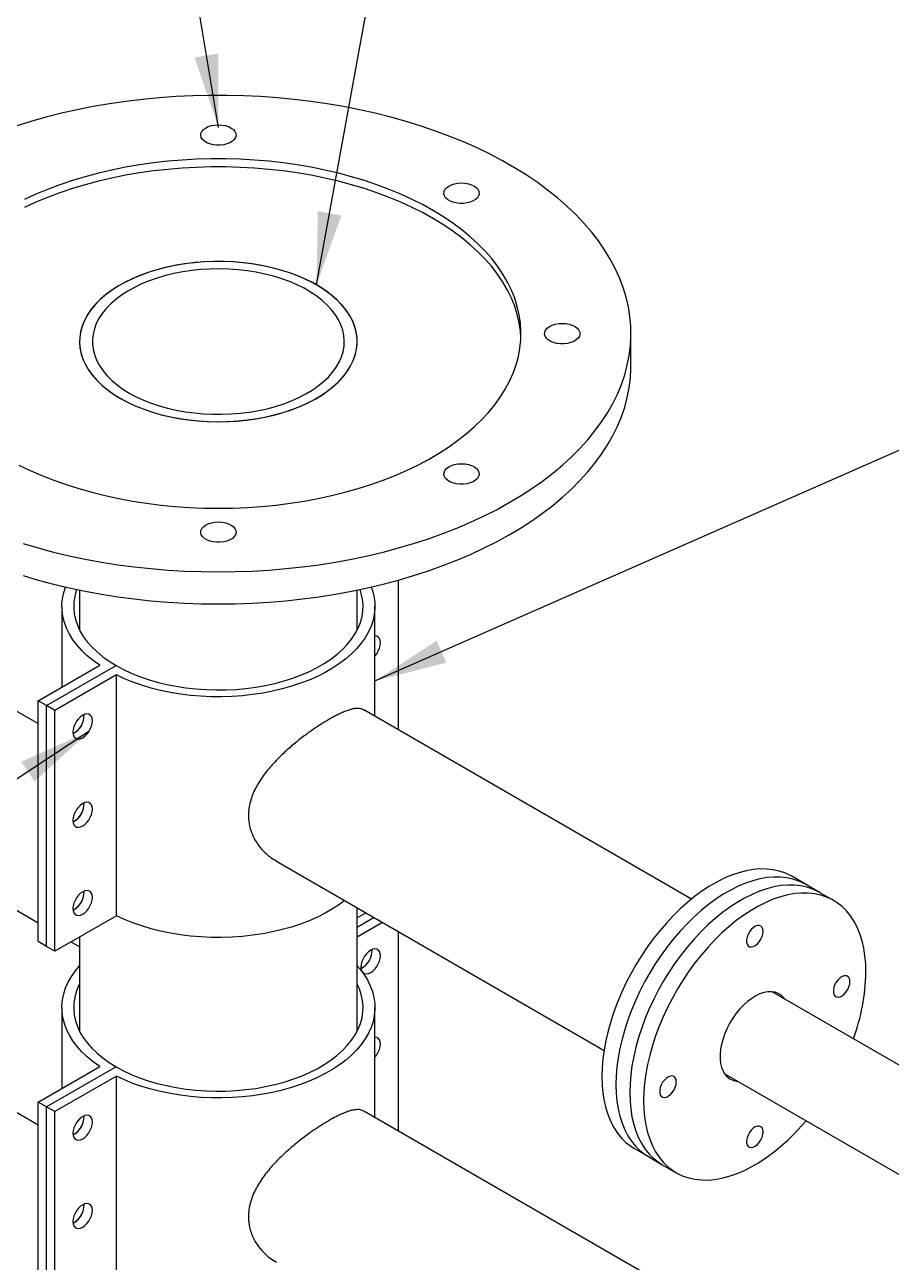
# Model space of a CAD drawing. Header units: millimetres. Extents: x 122 to 2816, y -707 to 556.
# Drawn here: x 2621.86 to 2643.91, y 159.05 to 190.54 of the extents above; entities that cross this region are included whole.
import ezdxf

# ---------------------------------------------------------------- set-up
doc = ezdxf.new("R2010")
doc.units = ezdxf.units.MM
doc.layers.add('FORMAT', color=7, linetype='Continuous')
doc.dimstyles.new('SLDDIMSTYLE0', dxfattribs={"dimtxt": 2.5, "dimasz": 1.852083, "dimexe": 0, "dimexo": 0.625, "dimgap": 0, "dimtad": 1, "dimdec": 0, "dimrnd": 1e-09, "dimtxsty": 'Standard', "dimsah": 1, "dimcen": 2.5, "dimazin": 3, "dimtfac": 1.852083, "dimtdec": 0, "dimtmove": 0, "dimatfit": 3, "dimfrac": 2})

msp = doc.modelspace()

# ---------------------------------------------------------------- linework, layer by layer
at = {"color": 7, "linetype": 'Continuous', "lineweight": 25}
for p, q in [((2637.288466, 181.8633), (2637.288466, 182.679841)), ((2612.912141, 178.121595), (2622.204646, 172.757146)), ((2631.372285, 172.597286), (2631.372285, 176.409883)), ((2623.255966, 176.155111), (2623.255966, 175.138684)), ((2630.320966, 175.138684), (2630.320966, 176.155111)), ((2622.805966, 175.739244), (2622.805966, 173.685118)), ((2630.770966, 172.94442), (2630.770966, 175.739244)), ((2622.204646, 173.337984), (2623.768282, 174.240652)), ((2622.416778, 173.215522), (2624.184545, 174.236033)), ((2624.192546, 173.995729), (2622.62891, 173.093061)), ((2624.192546, 167.871673), (2624.192546, 173.995729)), ((2622.204646, 167.213928), (2622.204646, 173.337984)), ((2622.416778, 173.215522), (2622.204646, 173.337984)), ((2622.62891, 173.093061), (2622.416778, 173.215522)), ((2622.416778, 167.091466), (2622.416778, 173.215522)), ((2622.62891, 166.969005), (2622.62891, 173.093061)), ((2638.826423, 168.294104), (2630.487188, 173.108242)), ((2623.123885, 172.521396), (2623.090762, 172.504846)), ((2622.204646, 167.682891), (2615.134461, 171.764422)), ((2623.123885, 170.275909), (2623.090762, 170.259359)), ((2628.264868, 169.258655), (2636.604103, 164.444517)), ((2641.731655, 168.669374), (2641.378101, 168.873476)), ((2642.085208, 168.465272), (2641.731655, 168.669374)), ((2642.438762, 168.26117), (2642.085208, 168.465272)), ((2612.912141, 167.914835), (2622.204646, 162.550386)), ((2624.192546, 167.871673), (2622.62891, 166.969005)), ((2623.123885, 168.030422), (2623.090762, 168.013871)), ((2630.320966, 164.931924), (2630.320966, 168.071695)), ((2630.320966, 167.816675), (2630.541843, 167.944185)), ((2630.753975, 167.821724), (2630.320966, 167.571753)), ((2630.966107, 167.699262), (2630.320966, 167.32683)), ((2622.416778, 167.091466), (2622.204646, 167.213928)), ((2623.255966, 167.075977), (2623.035088, 167.203487)), ((2623.255966, 167.330997), (2623.255966, 164.931924)), ((2631.372285, 162.390525), (2631.372285, 167.464781)), ((2622.62891, 166.969005), (2622.416778, 167.091466)), ((2650.926599, 160.136831), (2640.881023, 165.936019)), ((2622.805966, 165.532484), (2622.805966, 163.478358)), ((2630.770966, 162.73766), (2630.770966, 165.532484)), ((2622.204646, 163.131224), (2623.768282, 164.033891)), ((2624.184545, 164.029272), (2622.416778, 163.008762)), ((2624.192546, 163.788969), (2622.62891, 162.886301)), ((2624.192546, 157.664913), (2624.192546, 163.788969)), ((2639.673621, 163.844511), (2650.121896, 157.81285)), ((2622.416778, 163.008762), (2622.204646, 163.131224)), ((2622.204646, 157.007167), (2622.204646, 163.131224)), ((2622.416778, 156.884706), (2622.416778, 163.008762)), ((2622.62891, 162.886301), (2622.416778, 163.008762)), ((2622.62891, 156.762245), (2622.62891, 162.886301)), ((2638.826423, 158.087344), (2630.487188, 162.901482)), ((2623.123885, 162.314636), (2623.090762, 162.298086)), ((2637.378427, 161.945085), (2637.73198, 161.740983)), ((2637.73198, 161.740983), (2638.085533, 161.536881)), ((2638.085533, 161.536881), (2638.439087, 161.332779)), ((2623.123885, 160.069149), (2623.090762, 160.052599))]:
    msp.add_line(p, q, dxfattribs=at)
at = {"color": 7, "linetype": 'Continuous', "lineweight": 25, "flags": 128}
for points in [[(2626.788466, 176.61832), (2627.219544, 176.62343), (2627.649894, 176.638754), (2628.078793, 176.664263), (2628.505515, 176.699916), (2628.929343, 176.745653), (2629.34956, 176.801396), (2629.765458, 176.867052), (2630.176337, 176.942509), (2630.581503, 177.027641), (2630.980273, 177.122304), (2631.371975, 177.226337), (2631.755948, 177.339567), (2632.131545, 177.461802), (2632.498132, 177.592835), (2632.855091, 177.732446), (2633.201821, 177.8804), (2633.537736, 178.036446), (2633.86227, 178.200323), (2634.174876, 178.371753), (2634.475028, 178.550447), (2634.762217, 178.736104), (2635.035962, 178.928412), (2635.295799, 179.127045), (2635.541291, 179.331669), (2635.772023, 179.541939), (2635.987608, 179.7575), (2636.18768, 179.977989), (2636.371904, 180.203033), (2636.539967, 180.432254), (2636.691587, 180.665265), (2636.826509, 180.901673), (2636.944504, 181.14108), (2637.045373, 181.383081), (2637.128947, 181.627269), (2637.195085, 181.873232), (2637.243675, 182.120554), (2637.274635, 182.36882), (2637.287912, 182.617611), (2637.283486, 182.866506), (2637.261362, 183.115086), (2637.221579, 183.362933), (2637.164203, 183.609628), (2637.089332, 183.854755), (2636.99709, 184.0979), (2636.887635, 184.338655), (2636.76115, 184.576612), (2636.617849, 184.811371), (2636.457974, 185.042536), (2636.281793, 185.269717), (2636.089605, 185.492531), (2635.881733, 185.710601), (2635.658527, 185.923562), (2635.420364, 186.131052), (2635.167647, 186.332723), (2634.9008, 186.528235), (2634.620273, 186.717257), (2634.326541, 186.899471), (2634.020098, 187.07457), (2633.70146, 187.242259), (2633.371166, 187.402254), (2633.029771, 187.554286), (2632.677853, 187.698099), (2632.316004, 187.83345), (2631.944833, 187.960111), (2631.564969, 188.077868), (2631.177049, 188.186522), (2630.78173, 188.285891), (2630.379677, 188.375807), (2629.971569, 188.456119), (2629.558093, 188.52669), (2629.139947, 188.587402), (2628.717836, 188.638153), (2628.292471, 188.678857), (2627.864571, 188.709445), (2627.434855, 188.729865), (2627.00405, 188.740084), (2626.572881, 188.740084), (2626.142076, 188.729865), (2625.712361, 188.709445), (2625.28446, 188.678857), (2624.859096, 188.638153), (2624.436985, 188.587402), (2624.018839, 188.52669), (2623.605363, 188.456119), (2623.197254, 188.375807), (2622.795201, 188.285891), (2622.399882, 188.186522), (2622.011963, 188.077868), (2621.632098, 187.960111)], [(2626.788466, 187.990888), (2626.87905, 187.98557), (2626.965926, 187.969835), (2627.045536, 187.944326), (2627.114623, 187.910088), (2627.170356, 187.868522), (2627.210454, 187.821331), (2627.233277, 187.770446), (2627.237888, 187.717951), (2627.2241, 187.665994), (2627.192478, 187.616703), (2627.144315, 187.572096), (2627.081583, 187.533999), (2627.006852, 187.503971), (2626.923179, 187.483243), (2626.833992, 187.472662), (2626.74294, 187.472662), (2626.653752, 187.483243), (2626.57008, 187.503971), (2626.495348, 187.533999), (2626.432617, 187.572096), (2626.384454, 187.616703), (2626.352831, 187.665994), (2626.339043, 187.717951), (2626.343655, 187.770446), (2626.366477, 187.821331), (2626.406576, 187.868522), (2626.462309, 187.910088), (2626.531395, 187.944326), (2626.611006, 187.969835), (2626.697881, 187.98557), (2626.788466, 187.990888)], [(2626.788466, 178.234726), (2627.157641, 178.239837), (2627.525968, 178.255162), (2627.892598, 178.280663), (2628.256688, 178.316282), (2628.617402, 178.361937), (2628.973908, 178.417524), (2629.325389, 178.482915), (2629.671034, 178.557958), (2630.010049, 178.642482), (2630.341655, 178.736292), (2630.665088, 178.839172), (2630.979605, 178.950886), (2631.284482, 179.071177), (2631.579018, 179.199767), (2631.862536, 179.336362), (2632.134383, 179.480647), (2632.393934, 179.632291), (2632.640593, 179.790943), (2632.873791, 179.956241), (2633.092993, 180.127802), (2633.297694, 180.305234), (2633.487424, 180.488127), (2633.661747, 180.676061), (2633.82026, 180.868604), (2633.9626, 181.065313), (2634.088439, 181.265735), (2634.197488, 181.46941), (2634.289497, 181.675869), (2634.364252, 181.884637), (2634.421583, 182.095234), (2634.461358, 182.307175), (2634.483484, 182.519974), (2634.487912, 182.73314), (2634.474631, 182.946184), (2634.443672, 183.158615), (2634.395105, 183.369945), (2634.329043, 183.579688), (2634.245637, 183.787361), (2634.145079, 183.992487), (2634.027601, 184.194593), (2633.893473, 184.393216), (2633.743003, 184.587898), (2633.576537, 184.778191), (2633.394459, 184.963658), (2633.197187, 185.143872), (2632.985174, 185.318419), (2632.758909, 185.486897), (2632.518911, 185.648919), (2632.265733, 185.804111), (2631.999958, 185.952118), (2631.722195, 186.092598), (2631.433085, 186.225229), (2631.133293, 186.349706), (2630.823507, 186.465741), (2630.50444, 186.573069), (2630.176827, 186.671443), (2629.84142, 186.760635), (2629.498991, 186.840442), (2629.150328, 186.910679), (2628.796232, 186.971185), (2628.437519, 187.021821), (2628.075013, 187.06247), (2627.709547, 187.093039), (2627.341964, 187.113457), (2626.973107, 187.123678), (2626.603825, 187.123678), (2626.234968, 187.113457), (2625.867384, 187.093039), (2625.501919, 187.06247), (2625.139413, 187.021821), (2624.780699, 186.971185), (2624.426604, 186.910679), (2624.077941, 186.840442), (2623.735512, 186.760635), (2623.400105, 186.671443), (2623.072492, 186.573069), (2622.753425, 186.465741), (2622.443639, 186.349706), (2622.143846, 186.225229), (2621.854736, 186.092598)], [(2634.486436, 182.577773), (2634.474631, 182.742049), (2634.443672, 182.95448), (2634.395105, 183.16581), (2634.329043, 183.375553), (2634.245637, 183.583226), (2634.145079, 183.788352), (2634.027601, 183.990458), (2633.893473, 184.189081), (2633.743003, 184.383763), (2633.576537, 184.574056), (2633.394459, 184.759523), (2633.197187, 184.939737), (2632.985174, 185.114284), (2632.758909, 185.282762), (2632.518911, 185.444783), (2632.265733, 185.599976), (2631.999958, 185.747983), (2631.722195, 185.888463), (2631.433085, 186.021094), (2631.133293, 186.14557), (2630.823507, 186.261606), (2630.50444, 186.368934), (2630.176827, 186.467307), (2629.84142, 186.5565), (2629.498991, 186.636307), (2629.150328, 186.706544), (2628.796232, 186.76705), (2628.437519, 186.817685), (2628.075013, 186.858335), (2627.709547, 186.888904), (2627.341964, 186.909322), (2626.973107, 186.919543), (2626.603825, 186.919543), (2626.234968, 186.909322), (2625.867384, 186.888904), (2625.501919, 186.858335), (2625.139413, 186.817685), (2624.780699, 186.76705), (2624.426604, 186.706544), (2624.077941, 186.636307), (2623.735512, 186.5565), (2623.400105, 186.467307), (2623.072492, 186.368934), (2622.753425, 186.261606), (2622.443639, 186.14557), (2622.143846, 186.021094), (2621.854736, 185.888463)], [(2632.97565, 186.511406), (2633.066234, 186.506088), (2633.15311, 186.490353), (2633.232721, 186.464844), (2633.301807, 186.430606), (2633.35754, 186.38904), (2633.397639, 186.341849), (2633.420461, 186.290964), (2633.425073, 186.238469), (2633.411285, 186.186512), (2633.379662, 186.137221), (2633.331499, 186.092614), (2633.268768, 186.054517), (2633.194036, 186.024489), (2633.110364, 186.003761), (2633.021176, 185.99318), (2632.930124, 185.99318), (2632.840937, 186.003761), (2632.757264, 186.024489), (2632.682533, 186.054517), (2632.619801, 186.092614), (2632.571638, 186.137221), (2632.540015, 186.186512), (2632.526228, 186.238469), (2632.530839, 186.290964), (2632.553662, 186.341849), (2632.59376, 186.38904), (2632.649493, 186.430606), (2632.718579, 186.464844), (2632.79819, 186.490353), (2632.885066, 186.506088), (2632.97565, 186.511406)], [(2624.290611, 181.033725), (2624.473029, 180.935601), (2624.666983, 180.84515), (2624.871505, 180.762822), (2625.085578, 180.689028), (2625.308135, 180.624135), (2625.538066, 180.568466), (2625.774227, 180.522299), (2626.015441, 180.485864), (2626.260506, 180.459342), (2626.508201, 180.442865), (2626.757293, 180.436516), (2627.00654, 180.440326), (2627.2547, 180.454277), (2627.500538, 180.478298), (2627.742828, 180.51227), (2627.980363, 180.556023), (2628.211961, 180.609341), (2628.436467, 180.671957), (2628.652762, 180.743558), (2628.85977, 180.82379), (2629.056459, 180.912251), (2629.241848, 181.008501), (2629.415015, 181.11206), (2629.575097, 181.222414), (2629.721295, 181.339011), (2629.852883, 181.461271), (2629.969204, 181.588585), (2630.069678, 181.720318), (2630.153806, 181.855815), (2630.221167, 181.9944), (2630.271427, 182.135383), (2630.304336, 182.278061), (2630.319728, 182.421724), (2630.317528, 182.565656), (2630.297746, 182.70914), (2630.260481, 182.851461), (2630.205919, 182.99191), (2630.134331, 183.129787), (2630.046074, 183.264406), (2629.941588, 183.395095), (2629.821393, 183.521204), (2629.686088, 183.642104), (2629.536348, 183.757194), (2629.372917, 183.865899), (2629.196612, 183.967678), (2629.008308, 184.062024), (2628.808946, 184.148468), (2628.599518, 184.226577), (2628.381067, 184.295964), (2628.154682, 184.356283), (2627.92149, 184.407232), (2627.682654, 184.448559), (2627.439363, 184.480057), (2627.19283, 184.50157), (2626.944281, 184.51299), (2626.694957, 184.51426), (2626.446098, 184.505374), (2626.198945, 184.486377), (2625.954729, 184.457362), (2625.714667, 184.418475), (2625.479954, 184.369909), (2625.25176, 184.311907), (2625.031222, 184.244756), (2624.819439, 184.168792), (2624.617465, 184.084393), (2624.426307, 183.99198), (2624.246917, 183.892013), (2624.080189, 183.78499), (2623.926953, 183.671444), (2623.787973, 183.551941), (2623.663942, 183.427076), (2623.555477, 183.297472), (2623.463118, 183.163774), (2623.387326, 183.026647), (2623.328479, 182.886776), (2623.286869, 182.744857), (2623.262703, 182.601597), (2623.256103, 182.45771), (2623.267101, 182.313913), (2623.295642, 182.170921), (2623.341585, 182.029448), (2623.404699, 181.890198), (2623.484671, 181.753866), (2623.581103, 181.621129), (2623.693513, 181.49265), (2623.821343, 181.369068), (2623.963954, 181.251), (2624.120637, 181.139033), (2624.290611, 181.033725)], [(2626.788466, 180.436437), (2627.037645, 180.441517), (2627.285582, 180.456731), (2627.531043, 180.482003), (2627.772804, 180.517208), (2628.009662, 180.56217), (2628.240435, 180.616665), (2628.463975, 180.680422), (2628.679168, 180.753123), (2628.884941, 180.834406), (2629.08027, 180.923865), (2629.264181, 181.021056), (2629.435758, 181.125494), (2629.594146, 181.236658), (2629.738557, 181.353996), (2629.86827, 181.476921), (2629.982641, 181.604823), (2630.081097, 181.737063), (2630.16315, 181.872983), (2630.228391, 182.011906), (2630.276494, 182.153139), (2630.30722, 182.29598), (2630.320416, 182.439716), (2630.316015, 182.583631), (2630.294041, 182.727008), (2630.254602, 182.869134), (2630.197895, 183.009299), (2630.124202, 183.146806), (2630.033891, 183.28097), (2629.927411, 183.411122), (2629.805293, 183.536614), (2629.668145, 183.65682), (2629.516652, 183.771142), (2629.351566, 183.879011), (2629.173711, 183.979888), (2628.983973, 184.073271), (2628.783297, 184.158695), (2628.572683, 184.235735), (2628.35318, 184.304007), (2628.125882, 184.363169), (2627.891921, 184.412929), (2627.652462, 184.453038), (2627.408699, 184.483295), (2627.161846, 184.503551), (2626.913133, 184.513704), (2626.663799, 184.513704), (2626.415086, 184.503551), (2626.168233, 184.483295), (2625.92447, 184.453038), (2625.685011, 184.412929), (2625.45105, 184.363169), (2625.223752, 184.304007), (2625.004249, 184.235735), (2624.793634, 184.158695), (2624.592959, 184.073271), (2624.403221, 183.979888), (2624.225366, 183.879011), (2624.06028, 183.771142), (2623.908786, 183.65682), (2623.771639, 183.536614), (2623.649521, 183.411122), (2623.543041, 183.28097), (2623.45273, 183.146806), (2623.379037, 183.009299), (2623.32233, 182.869134), (2623.282891, 182.727008), (2623.260916, 182.583631), (2623.256516, 182.439716), (2623.269712, 182.29598), (2623.300437, 182.153139), (2623.348541, 182.011906), (2623.413781, 181.872983), (2623.495834, 181.737063), (2623.594291, 181.604823), (2623.708661, 181.476921), (2623.838375, 181.353996), (2623.982785, 181.236658), (2624.141174, 181.125494), (2624.312751, 181.021056), (2624.496662, 180.923865), (2624.691991, 180.834406), (2624.897764, 180.753123), (2625.112956, 180.680422), (2625.336496, 180.616665), (2625.56727, 180.56217), (2625.804127, 180.517208), (2626.045889, 180.482003), (2626.291349, 180.456731), (2626.539287, 180.441517), (2626.788466, 180.436437)], [(2624.522189, 181.167412), (2624.695748, 181.074364), (2624.880736, 180.988969), (2625.076145, 180.911695), (2625.280905, 180.842962), (2625.493899, 180.783148), (2625.713963, 180.732577), (2625.939897, 180.691527), (2626.170464, 180.660221), (2626.404407, 180.638831), (2626.640448, 180.627473), (2626.877297, 180.626209), (2627.113661, 180.635047), (2627.348248, 180.653938), (2627.579779, 180.682779), (2627.806987, 180.721412), (2628.028633, 180.769627), (2628.243505, 180.827159), (2628.450431, 180.893695), (2628.648279, 180.968872), (2628.83597, 181.052279), (2629.012478, 181.143459), (2629.176839, 181.241916), (2629.328156, 181.347112), (2629.465601, 181.458471), (2629.588426, 181.575387), (2629.695957, 181.697219), (2629.787609, 181.823304), (2629.862881, 181.952951), (2629.921362, 182.085454), (2629.962731, 182.220088), (2629.986764, 182.356118), (2629.993329, 182.492801), (2629.98239, 182.629391), (2629.954007, 182.765142), (2629.908335, 182.899312), (2629.845623, 183.031168), (2629.766214, 183.15999), (2629.670542, 183.285075), (2629.559128, 183.40574), (2629.432583, 183.521325), (2629.291596, 183.631199), (2629.136938, 183.734763), (2628.969453, 183.83145), (2628.790056, 183.920732), (2628.599728, 184.002122), (2628.399507, 184.075175), (2628.190487, 184.139493), (2627.97381, 184.194723), (2627.750659, 184.240565), (2627.522252, 184.276768), (2627.289838, 184.303134), (2627.054686, 184.319519), (2626.818079, 184.325834), (2626.581311, 184.322044), (2626.345675, 184.30817), (2626.112456, 184.284288), (2625.88293, 184.250528), (2625.65835, 184.207074), (2625.439941, 184.154165), (2625.228898, 184.092088), (2625.026373, 184.021183), (2624.833472, 183.941837), (2624.651248, 183.854484), (2624.480697, 183.7596), (2624.32275, 183.657705), (2624.178271, 183.549353), (2624.048047, 183.435138), (2623.93279, 183.315682), (2623.83313, 183.191639), (2623.749611, 183.063686), (2623.682689, 182.932521), (2623.63273, 182.798861), (2623.600006, 182.663437), (2623.584697, 182.526987), (2623.586886, 182.390257), (2623.60656, 182.253993), (2623.643613, 182.118941), (2623.697842, 181.985837), (2623.768951, 181.855409), (2623.856551, 181.728368), (2623.960165, 181.605409), (2624.079226, 181.487204), (2624.213084, 181.374397), (2624.361007, 181.267605), (2624.522189, 181.167412)], [(2635.538466, 182.93962), (2635.62905, 182.934303), (2635.715926, 182.918567), (2635.795536, 182.893058), (2635.864623, 182.85882), (2635.920356, 182.817255), (2635.960454, 182.770064), (2635.983277, 182.719179), (2635.987888, 182.666683), (2635.9741, 182.614727), (2635.942478, 182.565436), (2635.894315, 182.520828), (2635.831583, 182.482731), (2635.756852, 182.452704), (2635.673179, 182.431975), (2635.583992, 182.421394), (2635.49294, 182.421394), (2635.403752, 182.431975), (2635.32008, 182.452704), (2635.245348, 182.482731), (2635.182617, 182.520828), (2635.134454, 182.565436), (2635.102831, 182.614727), (2635.089043, 182.666683), (2635.093655, 182.719179), (2635.116477, 182.770064), (2635.156576, 182.817255), (2635.212309, 182.85882), (2635.281395, 182.893058), (2635.361006, 182.918567), (2635.447881, 182.934303), (2635.538466, 182.93962)], [(2626.788466, 175.801779), (2627.219544, 175.80689), (2627.649894, 175.822213), (2628.078793, 175.847722), (2628.505515, 175.883376), (2628.929343, 175.929112), (2629.34956, 175.984856), (2629.765458, 176.050511), (2630.176337, 176.125968), (2630.581503, 176.2111), (2630.980273, 176.305763), (2631.371975, 176.409797), (2631.755948, 176.523026), (2632.131545, 176.645261), (2632.498132, 176.776294), (2632.855091, 176.915905), (2633.201821, 177.063859), (2633.537736, 177.219906), (2633.86227, 177.383782), (2634.174876, 177.555212), (2634.475028, 177.733906), (2634.762217, 177.919564), (2635.035962, 178.111871), (2635.295799, 178.310504), (2635.541291, 178.515128), (2635.772023, 178.725398), (2635.987608, 178.940959), (2636.18768, 179.161448), (2636.371904, 179.386492), (2636.539967, 179.615713), (2636.691587, 179.848725), (2636.826509, 180.085133), (2636.944504, 180.324539), (2637.045373, 180.56654), (2637.128947, 180.810728), (2637.195085, 181.056691), (2637.243675, 181.304014), (2637.274635, 181.552279), (2637.287912, 181.80107), (2637.288466, 181.8633)], [(2621.714396, 179.336362), (2621.997914, 179.199767), (2622.29245, 179.071177), (2622.597327, 178.950886), (2622.911843, 178.839172), (2623.235277, 178.736292), (2623.566882, 178.642482), (2623.905897, 178.557958), (2624.251543, 178.482915), (2624.603023, 178.417524), (2624.95953, 178.361937), (2625.320244, 178.316282), (2625.684334, 178.280663), (2626.050964, 178.255162), (2626.41929, 178.239837), (2626.788466, 178.234726)], [(2632.97565, 179.367835), (2633.066234, 179.362517), (2633.15311, 179.346782), (2633.232721, 179.321273), (2633.301807, 179.287035), (2633.35754, 179.245469), (2633.397639, 179.198278), (2633.420461, 179.147393), (2633.425073, 179.094898), (2633.411285, 179.042941), (2633.379662, 178.99365), (2633.331499, 178.949043), (2633.268768, 178.910946), (2633.194036, 178.880918), (2633.110364, 178.86019), (2633.021176, 178.849609), (2632.930124, 178.849609), (2632.840937, 178.86019), (2632.757264, 178.880918), (2632.682533, 178.910946), (2632.619801, 178.949043), (2632.571638, 178.99365), (2632.540015, 179.042941), (2632.526228, 179.094898), (2632.530839, 179.147393), (2632.553662, 179.198278), (2632.59376, 179.245469), (2632.649493, 179.287035), (2632.718579, 179.321273), (2632.79819, 179.346782), (2632.885066, 179.362517), (2632.97565, 179.367835)], [(2626.788466, 177.888353), (2626.87905, 177.883035), (2626.965926, 177.8673), (2627.045536, 177.841791), (2627.114623, 177.807553), (2627.170356, 177.765987), (2627.210454, 177.718796), (2627.233277, 177.667911), (2627.237888, 177.615416), (2627.2241, 177.563459), (2627.192478, 177.514168), (2627.144315, 177.469561), (2627.081583, 177.431464), (2627.006852, 177.401436), (2626.923179, 177.380708), (2626.833992, 177.370127), (2626.74294, 177.370127), (2626.653752, 177.380708), (2626.57008, 177.401436), (2626.495348, 177.431464), (2626.432617, 177.469561), (2626.384454, 177.514168), (2626.352831, 177.563459), (2626.339043, 177.615416), (2626.343655, 177.667911), (2626.366477, 177.718796), (2626.406576, 177.765987), (2626.462309, 177.807553), (2626.531395, 177.841791), (2626.611006, 177.8673), (2626.697881, 177.883035), (2626.788466, 177.888353)], [(2621.820983, 177.339567), (2622.204956, 177.226337), (2622.596658, 177.122304), (2622.995428, 177.027641), (2623.400594, 176.942509), (2623.811473, 176.867052), (2624.227372, 176.801396), (2624.647589, 176.745653), (2625.071416, 176.699916), (2625.498139, 176.664263), (2625.927037, 176.638754), (2626.357388, 176.62343), (2626.788466, 176.61832)], [(2621.820983, 176.523026), (2622.204956, 176.409797), (2622.596658, 176.305763), (2622.995428, 176.2111), (2623.400594, 176.125968), (2623.811473, 176.050511), (2624.227372, 175.984856), (2624.647589, 175.929112), (2625.071416, 175.883376), (2625.498139, 175.847722), (2625.927037, 175.822213), (2626.357388, 175.80689), (2626.788466, 175.801779)], [(2623.768282, 174.240652), (2623.602547, 174.359752), (2623.45088, 174.484944), (2623.31395, 174.615675), (2623.192361, 174.751367), (2623.086652, 174.89142), (2622.997289, 175.035218), (2622.924665, 175.182124), (2622.869103, 175.33149), (2622.830846, 175.482656), (2622.810065, 175.634956), (2622.806851, 175.787716), (2622.821218, 175.940262), (2622.853103, 176.09192), (2622.898897, 176.233006)], [(2623.182512, 176.170438), (2623.173624, 176.144878), (2623.133415, 175.998321), (2623.111013, 175.850503), (2623.106527, 175.702143), (2623.119979, 175.553963), (2623.151303, 175.406686), (2623.200348, 175.261029), (2623.266874, 175.117702), (2623.350556, 174.977403), (2623.450987, 174.840816), (2623.567679, 174.708606), (2623.700061, 174.581417), (2623.847491, 174.459868), (2624.009248, 174.344553), (2624.184545, 174.236033)], [(2624.184545, 174.236033), (2624.372528, 174.134836), (2624.572282, 174.041455), (2624.782833, 173.956346), (2625.003154, 173.879923), (2625.232174, 173.812559), (2625.468776, 173.754581), (2625.711807, 173.706272), (2625.960084, 173.667868), (2626.212396, 173.639555), (2626.467515, 173.621472), (2626.724197, 173.613706), (2626.981193, 173.616295), (2627.23725, 173.629228), (2627.49112, 173.65244), (2627.741567, 173.685819), (2627.987371, 173.729202), (2628.227333, 173.782378), (2628.460286, 173.845087), (2628.685094, 173.917025), (2628.900661, 173.99784), (2629.105938, 174.087139), (2629.299925, 174.184487), (2629.481676, 174.28941), (2629.650306, 174.401396), (2629.804993, 174.5199), (2629.944984, 174.644344), (2630.069597, 174.774123), (2630.178225, 174.908604), (2630.270338, 175.047131), (2630.345488, 175.18903), (2630.403308, 175.33361), (2630.443517, 175.480167), (2630.465919, 175.627985), (2630.470405, 175.776345), (2630.456953, 175.924525), (2630.425628, 176.071802), (2630.394419, 176.170438)], [(2630.678035, 176.233006), (2630.707829, 176.146998), (2630.746085, 175.995832), (2630.766866, 175.843532), (2630.770081, 175.690772), (2630.755714, 175.538226), (2630.723829, 175.386568), (2630.674568, 175.236467), (2630.608147, 175.088586), (2630.52486, 174.943578), (2630.425075, 174.802083), (2630.309232, 174.664726), (2630.177842, 174.532115), (2630.031487, 174.404833), (2629.870812, 174.283443), (2629.696527, 174.168482), (2629.509401, 174.060456), (2629.31026, 173.959843), (2629.099984, 173.867088), (2628.879502, 173.782599), (2628.649786, 173.706749), (2628.411852, 173.639874), (2628.16675, 173.58227), (2627.915561, 173.534189), (2627.659396, 173.495845), (2627.399385, 173.467407), (2627.136677, 173.449001), (2626.872431, 173.440707), (2626.607814, 173.442562), (2626.343995, 173.454559), (2626.082138, 173.476644), (2625.823401, 173.508719), (2625.568924, 173.550644), (2625.319833, 173.602232), (2625.077227, 173.663257), (2624.842176, 173.733448), (2624.61572, 173.812497), (2624.398857, 173.900052), (2624.192546, 173.995729)], [(2630.770966, 174.472976), (2630.772559, 174.474775), (2630.819485, 174.535912), (2630.858672, 174.603787), (2630.888157, 174.674996), (2630.906461, 174.745968), (2630.912666, 174.813144), (2630.906461, 174.873156), (2630.888157, 174.922994), (2630.858672, 174.96016), (2630.819485, 174.98279), (2630.772559, 174.989749), (2630.770966, 174.989707)], [(2623.08853, 172.541853), (2623.094735, 172.481841), (2623.113039, 172.432002), (2623.142524, 172.394836), (2623.181711, 172.372207), (2623.228636, 172.365248), (2623.280946, 172.374309), (2623.336017, 172.398935), (2623.391088, 172.437892), (2623.443398, 172.489227), (2623.490323, 172.550364), (2623.52951, 172.618239), (2623.558995, 172.689448), (2623.577299, 172.76042), (2623.583504, 172.827596), (2623.577299, 172.887608), (2623.558995, 172.937446), (2623.52951, 172.974613), (2623.490323, 172.997242), (2623.443398, 173.004201), (2623.391088, 172.99514), (2623.336017, 172.970514), (2623.280946, 172.931557), (2623.228636, 172.880222), (2623.181711, 172.819085), (2623.142524, 172.75121), (2623.113039, 172.680001), (2623.094735, 172.609029), (2623.08853, 172.541853)], [(2623.08853, 170.296366), (2623.094735, 170.236354), (2623.113039, 170.186515), (2623.142524, 170.149349), (2623.181711, 170.126719), (2623.228636, 170.11976), (2623.280946, 170.128821), (2623.336017, 170.153448), (2623.391088, 170.192405), (2623.443398, 170.24374), (2623.490323, 170.304877), (2623.52951, 170.372752), (2623.558995, 170.443961), (2623.577299, 170.514932), (2623.583504, 170.582109), (2623.577299, 170.642121), (2623.558995, 170.691959), (2623.52951, 170.729125), (2623.490323, 170.751755), (2623.443398, 170.758714), (2623.391088, 170.749653), (2623.336017, 170.725027), (2623.280946, 170.686069), (2623.228636, 170.634735), (2623.181711, 170.573597), (2623.142524, 170.505723), (2623.113039, 170.434514), (2623.094735, 170.363542), (2623.08853, 170.296366)], [(2641.378101, 168.873476), (2641.344565, 168.892197), (2641.204375, 168.957685), (2641.05603, 169.007324), (2640.900191, 169.040894), (2640.737554, 169.058243), (2640.568847, 169.059296), (2640.394823, 169.044047), (2640.216258, 169.012564), (2640.03395, 168.964988), (2639.848714, 168.901532), (2639.661377, 168.822478), (2639.472776, 168.72818), (2639.283752, 168.619059), (2639.095151, 168.495602), (2638.907814, 168.358361), (2638.722578, 168.207949), (2638.54027, 168.045037), (2638.361705, 167.870354), (2638.187681, 167.684678), (2638.018974, 167.48884), (2637.856337, 167.283714), (2637.700498, 167.070217), (2637.552153, 166.849301), (2637.411963, 166.621954), (2637.280555, 166.389191), (2637.158516, 166.152051), (2637.046391, 165.911594), (2636.944681, 165.668894), (2636.85384, 165.425034), (2636.774273, 165.181103), (2636.706336, 164.938192), (2636.650333, 164.697385), (2636.606514, 164.459757), (2636.575074, 164.22637), (2636.556153, 163.998266), (2636.549837, 163.776464), (2636.556153, 163.561955), (2636.575074, 163.355696), (2636.606514, 163.158609), (2636.650333, 162.971574), (2636.706336, 162.795426), (2636.774273, 162.630953), (2636.85384, 162.478888), (2636.944681, 162.339911), (2637.046391, 162.214643), (2637.158516, 162.103643), (2637.280555, 162.007406), (2637.378427, 161.945085)], [(2641.731655, 168.669374), (2641.698119, 168.688095), (2641.557929, 168.753583), (2641.409583, 168.803222), (2641.253744, 168.836791), (2641.091108, 168.854141), (2640.922401, 168.855194), (2640.748376, 168.839945), (2640.569811, 168.808462), (2640.387504, 168.760886), (2640.202268, 168.69743), (2640.014931, 168.618376), (2639.826329, 168.524078), (2639.637306, 168.414957), (2639.448704, 168.2915), (2639.261367, 168.154259), (2639.076131, 168.003847), (2638.893823, 167.840935), (2638.715259, 167.666252), (2638.541234, 167.480576), (2638.372527, 167.284738), (2638.209891, 167.079612), (2638.054052, 166.866115), (2637.905706, 166.645199), (2637.765516, 166.417852), (2637.634108, 166.185089), (2637.51207, 165.947949), (2637.399945, 165.707492), (2637.298234, 165.464792), (2637.207393, 165.220932), (2637.127826, 164.977001), (2637.05989, 164.73409), (2637.003887, 164.493283), (2636.960067, 164.255655), (2636.928627, 164.022268), (2636.909706, 163.794164), (2636.90339, 163.572362), (2636.909706, 163.357853), (2636.928627, 163.151594), (2636.960067, 162.954507), (2637.003887, 162.767472), (2637.05989, 162.591324), (2637.127826, 162.426851), (2637.207393, 162.274786), (2637.298234, 162.135809), (2637.399945, 162.010541), (2637.51207, 161.899541), (2637.634108, 161.803304), (2637.73198, 161.740983)], [(2641.731655, 168.669374), (2641.698119, 168.688095), (2641.557929, 168.753583), (2641.409583, 168.803222), (2641.253744, 168.836791), (2641.091108, 168.854141), (2640.922401, 168.855194), (2640.748376, 168.839945), (2640.569811, 168.808462), (2640.387504, 168.760886), (2640.202268, 168.69743), (2640.014931, 168.618376), (2639.826329, 168.524078), (2639.637306, 168.414957), (2639.448704, 168.2915), (2639.261367, 168.154259), (2639.076131, 168.003847), (2638.893823, 167.840935), (2638.715259, 167.666252), (2638.541234, 167.480576), (2638.372527, 167.284738), (2638.209891, 167.079612), (2638.054052, 166.866115), (2637.905706, 166.645199), (2637.765516, 166.417852), (2637.634108, 166.185089), (2637.51207, 165.947949), (2637.399945, 165.707492), (2637.298234, 165.464792), (2637.207393, 165.220932), (2637.127826, 164.977001), (2637.05989, 164.73409), (2637.003887, 164.493283), (2636.960067, 164.255655), (2636.928627, 164.022268), (2636.909706, 163.794164), (2636.90339, 163.572362), (2636.909706, 163.357853), (2636.928627, 163.151594), (2636.960067, 162.954507), (2637.003887, 162.767472), (2637.05989, 162.591324), (2637.127826, 162.426851), (2637.207393, 162.274786), (2637.298234, 162.135809), (2637.399945, 162.010541), (2637.51207, 161.899541), (2637.634108, 161.803304), (2637.73198, 161.740983)], [(2623.08853, 168.050879), (2623.094735, 167.990867), (2623.113039, 167.941028), (2623.142524, 167.903862), (2623.181711, 167.881232), (2623.228636, 167.874273), (2623.280946, 167.883334), (2623.336017, 167.907961), (2623.391088, 167.946918), (2623.443398, 167.998252), (2623.490323, 168.05939), (2623.52951, 168.127265), (2623.558995, 168.198473), (2623.577299, 168.269445), (2623.583504, 168.336621), (2623.577299, 168.396633), (2623.558995, 168.446472), (2623.52951, 168.483638), (2623.490323, 168.506268), (2623.443398, 168.513227), (2623.391088, 168.504166), (2623.336017, 168.479539), (2623.280946, 168.440582), (2623.228636, 168.389248), (2623.181711, 168.32811), (2623.142524, 168.260235), (2623.113039, 168.189027), (2623.094735, 168.118055), (2623.08853, 168.050879)], [(2642.085208, 168.465272), (2642.051672, 168.483993), (2641.911482, 168.54948), (2641.763136, 168.59912), (2641.607298, 168.632689), (2641.444661, 168.650039), (2641.275954, 168.651092), (2641.101929, 168.635843), (2640.923365, 168.60436), (2640.741057, 168.556784), (2640.555821, 168.493328), (2640.368484, 168.414274), (2640.179883, 168.319976), (2639.990859, 168.210855), (2639.802257, 168.087398), (2639.61492, 167.950157), (2639.429684, 167.799745), (2639.247377, 167.636833), (2639.068812, 167.462149), (2638.894787, 167.276474), (2638.72608, 167.080636), (2638.563444, 166.87551), (2638.407605, 166.662013), (2638.259259, 166.441097), (2638.11907, 166.21375), (2637.987662, 165.980987), (2637.865623, 165.743847), (2637.753498, 165.50339), (2637.651788, 165.26069), (2637.560946, 165.01683), (2637.48138, 164.772899), (2637.413443, 164.529988), (2637.35744, 164.289181), (2637.313621, 164.051553), (2637.28218, 163.818166), (2637.26326, 163.590062), (2637.256944, 163.36826), (2637.26326, 163.153751), (2637.28218, 162.947492), (2637.313621, 162.750405), (2637.35744, 162.56337), (2637.413443, 162.387222), (2637.48138, 162.222749), (2637.560946, 162.070684), (2637.651788, 161.931707), (2637.753498, 161.806439), (2637.865623, 161.695439), (2637.987662, 161.599202), (2638.085533, 161.536881)], [(2642.085208, 168.465272), (2642.051672, 168.483993), (2641.911482, 168.54948), (2641.763136, 168.59912), (2641.607298, 168.632689), (2641.444661, 168.650039), (2641.275954, 168.651092), (2641.101929, 168.635843), (2640.923365, 168.60436), (2640.741057, 168.556784), (2640.555821, 168.493328), (2640.368484, 168.414274), (2640.179883, 168.319976), (2639.990859, 168.210855), (2639.802257, 168.087398), (2639.61492, 167.950157), (2639.429684, 167.799745), (2639.247377, 167.636833), (2639.068812, 167.462149), (2638.894787, 167.276474), (2638.72608, 167.080636), (2638.563444, 166.87551), (2638.407605, 166.662013), (2638.259259, 166.441097), (2638.11907, 166.21375), (2637.987662, 165.980987), (2637.865623, 165.743847), (2637.753498, 165.50339), (2637.651788, 165.26069), (2637.560946, 165.01683), (2637.48138, 164.772899), (2637.413443, 164.529988), (2637.35744, 164.289181), (2637.313621, 164.051553), (2637.28218, 163.818166), (2637.26326, 163.590062), (2637.256944, 163.36826), (2637.26326, 163.153751), (2637.28218, 162.947492), (2637.313621, 162.750405), (2637.35744, 162.56337), (2637.413443, 162.387222), (2637.48138, 162.222749), (2637.560946, 162.070684), (2637.651788, 161.931707), (2637.753498, 161.806439), (2637.865623, 161.695439), (2637.987662, 161.599202), (2638.085533, 161.536881)], [(2643.267351, 166.42979), (2643.261035, 166.6443), (2643.242115, 166.850558), (2643.210674, 167.047645), (2643.166855, 167.23468), (2643.110852, 167.410828), (2643.042915, 167.575301), (2642.963349, 167.727366), (2642.872507, 167.866343), (2642.770797, 167.991611), (2642.658672, 168.102612), (2642.536633, 168.198848), (2642.405225, 168.279891), (2642.265035, 168.345378), (2642.11669, 168.395018), (2641.960851, 168.428587), (2641.798215, 168.445937), (2641.629507, 168.44699), (2641.455483, 168.431741), (2641.276918, 168.400258), (2641.094611, 168.352682), (2640.909375, 168.289226), (2640.722038, 168.210172), (2640.533436, 168.115874), (2640.344412, 168.006753), (2640.155811, 167.883296), (2639.968474, 167.746055), (2639.783238, 167.595643), (2639.60093, 167.432731), (2639.422365, 167.258047), (2639.248341, 167.072372), (2639.079634, 166.876534), (2638.916997, 166.671408), (2638.761158, 166.457911), (2638.612813, 166.236995), (2638.472623, 166.009648), (2638.341215, 165.776885), (2638.219176, 165.539745), (2638.107051, 165.299288), (2638.005341, 165.056588), (2637.9145, 164.812728), (2637.834933, 164.568797), (2637.766996, 164.325886), (2637.710993, 164.085078), (2637.667174, 163.847451), (2637.635734, 163.614064), (2637.616813, 163.38596), (2637.610497, 163.164158), (2637.616813, 162.949648), (2637.635734, 162.74339), (2637.667174, 162.546303), (2637.710993, 162.359268), (2637.766996, 162.18312), (2637.834933, 162.018647), (2637.9145, 161.866582), (2638.005341, 161.727605), (2638.107051, 161.602337), (2638.219176, 161.491337), (2638.341215, 161.3951), (2638.472623, 161.314057), (2638.612813, 161.24857), (2638.761158, 161.19893), (2638.916997, 161.165361), (2639.079634, 161.148011), (2639.248341, 161.146958), (2639.422365, 161.162207), (2639.60093, 161.19369), (2639.783238, 161.241266), (2639.968474, 161.304722), (2640.155811, 161.383776), (2640.344412, 161.478074), (2640.533436, 161.587195), (2640.722038, 161.710652), (2640.909375, 161.847893), (2641.094611, 161.998305), (2641.276918, 162.161217), (2641.455483, 162.335901), (2641.629507, 162.521576), (2641.742073, 162.650419)], [(2630.000989, 168.256414), (2629.870812, 168.159387), (2629.696527, 168.044426), (2629.509401, 167.9364), (2629.31026, 167.835787), (2629.099984, 167.743032), (2628.879502, 167.658542), (2628.649786, 167.582693), (2628.411852, 167.515818), (2628.16675, 167.458214), (2627.915561, 167.410133), (2627.659396, 167.371789), (2627.399385, 167.343351), (2627.136677, 167.324944), (2626.872431, 167.316651), (2626.607814, 167.318506), (2626.343995, 167.330503), (2626.082138, 167.352588), (2625.823401, 167.384663), (2625.568924, 167.426588), (2625.319833, 167.478176), (2625.077227, 167.539201), (2624.842176, 167.609392), (2624.61572, 167.68844), (2624.398857, 167.775996), (2624.192546, 167.871673)], [(2640.651056, 167.471125), (2640.644392, 167.528198), (2640.624817, 167.573989), (2640.593562, 167.605623), (2640.55259, 167.621111), (2640.504477, 167.61948), (2640.452244, 167.600832), (2640.399175, 167.56634), (2640.348603, 167.518171), (2640.303706, 167.459351), (2640.267306, 167.393576), (2640.241689, 167.324979), (2640.228465, 167.25787), (2640.228465, 167.196467), (2640.241689, 167.144626), (2640.267306, 167.105606), (2640.303706, 167.081858), (2640.348603, 167.074874), (2640.399175, 167.085094), (2640.452244, 167.111875), (2640.504477, 167.153534), (2640.55259, 167.207454), (2640.593562, 167.270246), (2640.624817, 167.337966), (2640.644392, 167.406358), (2640.651056, 167.471125)], [(2630.417691, 166.566128), (2630.423896, 166.506116), (2630.4422, 166.456277), (2630.471685, 166.419111), (2630.510873, 166.396481), (2630.557798, 166.389523), (2630.610108, 166.398584), (2630.665179, 166.42321), (2630.72025, 166.462167), (2630.772559, 166.513502), (2630.819485, 166.574639), (2630.858672, 166.642514), (2630.888157, 166.713723), (2630.906461, 166.784695), (2630.912666, 166.851871), (2630.906461, 166.911883), (2630.888157, 166.961721), (2630.858672, 166.998887), (2630.819485, 167.021517), (2630.772559, 167.028476), (2630.72025, 167.019415), (2630.665179, 166.994789), (2630.610108, 166.955831), (2630.557798, 166.904497), (2630.510873, 166.84336), (2630.471685, 166.775485), (2630.4422, 166.704276), (2630.423896, 166.633304), (2630.417691, 166.566128)], [(2623.768282, 164.033891), (2623.602547, 164.152992), (2623.45088, 164.278184), (2623.31395, 164.408915), (2623.192361, 164.544606), (2623.086652, 164.68466), (2622.997289, 164.828458), (2622.924665, 164.975364), (2622.869103, 165.12473), (2622.830846, 165.275896), (2622.810065, 165.428196), (2622.806851, 165.580956), (2622.821218, 165.733502), (2622.853103, 165.88516), (2622.902364, 166.035261), (2622.968785, 166.183142), (2623.052072, 166.32815), (2623.151857, 166.469645), (2623.255966, 166.594089)], [(2630.320966, 166.594089), (2630.38457, 166.520361), (2630.490279, 166.380308), (2630.579643, 166.23651), (2630.652266, 166.089604), (2630.707829, 165.940238), (2630.746085, 165.789072), (2630.766866, 165.636772), (2630.770081, 165.484012), (2630.755714, 165.331466), (2630.723829, 165.179808), (2630.674568, 165.029707), (2630.608147, 164.881826), (2630.52486, 164.736818), (2630.425075, 164.595323), (2630.309232, 164.457966), (2630.177842, 164.325354), (2630.031487, 164.198073), (2629.870812, 164.076683), (2629.696527, 163.961722), (2629.509401, 163.853696), (2629.31026, 163.753083), (2629.099984, 163.660327), (2628.879502, 163.575838), (2628.649786, 163.499989), (2628.411852, 163.433114), (2628.16675, 163.37551), (2627.915561, 163.327429), (2627.659396, 163.289085), (2627.399385, 163.260647), (2627.136677, 163.24224), (2626.872431, 163.233947), (2626.607814, 163.235802), (2626.343995, 163.247799), (2626.082138, 163.269884), (2625.823401, 163.301959), (2625.568924, 163.343884), (2625.319833, 163.395472), (2625.077227, 163.456497), (2624.842176, 163.526688), (2624.61572, 163.605736), (2624.398857, 163.693292), (2624.192546, 163.788969)], [(2642.860765, 166.195073), (2642.8541, 166.252145), (2642.834526, 166.297937), (2642.80327, 166.32957), (2642.762299, 166.345058), (2642.714185, 166.343427), (2642.661953, 166.32478), (2642.608883, 166.290288), (2642.558311, 166.242119), (2642.513415, 166.183299), (2642.477014, 166.117524), (2642.451397, 166.048927), (2642.438174, 165.981818), (2642.438174, 165.920414), (2642.451397, 165.868574), (2642.477014, 165.829553), (2642.513415, 165.805805), (2642.558311, 165.798822), (2642.608883, 165.809042), (2642.661953, 165.835822), (2642.714185, 165.877481), (2642.762299, 165.931401), (2642.80327, 165.994194), (2642.834526, 166.061914), (2642.8541, 166.130306), (2642.860765, 166.195073)], [(2623.255966, 166.133043), (2623.231444, 166.082697), (2623.173624, 165.938117), (2623.133415, 165.791561), (2623.111013, 165.643743), (2623.106527, 165.495382), (2623.119979, 165.347203), (2623.151303, 165.199926), (2623.200348, 165.054269), (2623.266874, 164.910942), (2623.350556, 164.770643), (2623.450987, 164.634056), (2623.567679, 164.501846), (2623.700061, 164.374656), (2623.847491, 164.253108), (2624.009248, 164.137793), (2624.184545, 164.029272)], [(2624.184545, 164.029272), (2624.372528, 163.928075), (2624.572282, 163.834695), (2624.782833, 163.749586), (2625.003154, 163.673163), (2625.232174, 163.605799), (2625.468776, 163.547821), (2625.711807, 163.499512), (2625.960084, 163.461108), (2626.212396, 163.432795), (2626.467515, 163.414711), (2626.724197, 163.406946), (2626.981193, 163.409535), (2627.23725, 163.422468), (2627.49112, 163.44568), (2627.741567, 163.479059), (2627.987371, 163.522442), (2628.227333, 163.575618), (2628.460286, 163.638327), (2628.685094, 163.710264), (2628.900661, 163.79108), (2629.105938, 163.880379), (2629.299925, 163.977727), (2629.481676, 164.082649), (2629.650306, 164.194636), (2629.804993, 164.31314), (2629.944984, 164.437584), (2630.069597, 164.567363), (2630.178225, 164.701843), (2630.270338, 164.840371), (2630.345488, 164.98227), (2630.403308, 165.12685), (2630.443517, 165.273406), (2630.465919, 165.421225), (2630.470405, 165.569585), (2630.456953, 165.717765), (2630.425628, 165.865042), (2630.376584, 166.010699), (2630.320966, 166.133043)], [(2641.204227, 165.749437), (2641.172022, 165.79038), (2641.108476, 165.849818), (2641.03553, 165.894476), (2640.95421, 165.923728), (2640.865656, 165.937163), (2640.771112, 165.934592), (2640.671905, 165.916051), (2640.569427, 165.881801), (2640.465117, 165.832322), (2640.360439, 165.76831), (2640.256863, 165.690662), (2640.155843, 165.600468), (2640.058797, 165.498995), (2639.967087, 165.387668), (2639.882, 165.268048), (2639.804731, 165.141815), (2639.736365, 165.010742), (2639.677862, 164.876668), (2639.630042, 164.741475), (2639.593577, 164.607061), (2639.568979, 164.475313), (2639.556593, 164.348081), (2639.556593, 164.22715), (2639.568979, 164.114218), (2639.593577, 164.01087), (2639.630042, 163.918558), (2639.677862, 163.838577), (2639.736365, 163.772049), (2639.804731, 163.719909), (2639.882, 163.682889), (2639.967087, 163.661508), (2639.996825, 163.657929)], [(2630.770966, 164.266216), (2630.772559, 164.268014), (2630.819485, 164.329152), (2630.858672, 164.397027), (2630.888157, 164.468236), (2630.906461, 164.539207), (2630.912666, 164.606384), (2630.906461, 164.666396), (2630.888157, 164.716234), (2630.858672, 164.7534), (2630.819485, 164.77603), (2630.772559, 164.782989), (2630.770966, 164.782947)], [(2638.441348, 163.643798), (2638.434683, 163.70087), (2638.415108, 163.746661), (2638.383853, 163.778295), (2638.342882, 163.793783), (2638.294768, 163.792152), (2638.242535, 163.773505), (2638.189466, 163.739013), (2638.138894, 163.690843), (2638.093997, 163.632023), (2638.057597, 163.566248), (2638.03198, 163.497651), (2638.018756, 163.430543), (2638.018756, 163.369139), (2638.03198, 163.317298), (2638.057597, 163.278278), (2638.093997, 163.25453), (2638.138894, 163.247546), (2638.189466, 163.257766), (2638.242535, 163.284547), (2638.294768, 163.326206), (2638.342882, 163.380126), (2638.383853, 163.442919), (2638.415108, 163.510639), (2638.434683, 163.579031), (2638.441348, 163.643798)], [(2623.08853, 162.335093), (2623.094735, 162.275081), (2623.113039, 162.225242), (2623.142524, 162.188076), (2623.181711, 162.165446), (2623.228636, 162.158487), (2623.280946, 162.167548), (2623.336017, 162.192175), (2623.391088, 162.231132), (2623.443398, 162.282467), (2623.490323, 162.343604), (2623.52951, 162.411479), (2623.558995, 162.482688), (2623.577299, 162.55366), (2623.583504, 162.620836), (2623.577299, 162.680848), (2623.558995, 162.730686), (2623.52951, 162.767852), (2623.490323, 162.790482), (2623.443398, 162.797441), (2623.391088, 162.78838), (2623.336017, 162.763754), (2623.280946, 162.724796), (2623.228636, 162.673462), (2623.181711, 162.612325), (2623.142524, 162.54445), (2623.113039, 162.473241), (2623.094735, 162.402269), (2623.08853, 162.335093)], [(2640.651056, 162.367745), (2640.644392, 162.424818), (2640.624817, 162.470609), (2640.593562, 162.502243), (2640.55259, 162.517731), (2640.504477, 162.5161), (2640.452244, 162.497452), (2640.399175, 162.46296), (2640.348603, 162.414791), (2640.303706, 162.355971), (2640.267306, 162.290196), (2640.241689, 162.221599), (2640.228465, 162.15449), (2640.228465, 162.093087), (2640.241689, 162.041246), (2640.267306, 162.002226), (2640.303706, 161.978478), (2640.348603, 161.971494), (2640.399175, 161.981714), (2640.452244, 162.008495), (2640.504477, 162.050154), (2640.55259, 162.104074), (2640.593562, 162.166866), (2640.624817, 162.234586), (2640.644392, 162.302978), (2640.651056, 162.367745)], [(2623.08853, 160.089606), (2623.094735, 160.029594), (2623.113039, 159.979755), (2623.142524, 159.942589), (2623.181711, 159.919959), (2623.228636, 159.913), (2623.280946, 159.922061), (2623.336017, 159.946688), (2623.391088, 159.985645), (2623.443398, 160.036979), (2623.490323, 160.098117), (2623.52951, 160.165992), (2623.558995, 160.2372), (2623.577299, 160.308172), (2623.583504, 160.375349), (2623.577299, 160.435361), (2623.558995, 160.485199), (2623.52951, 160.522365), (2623.490323, 160.544995), (2623.443398, 160.551954), (2623.391088, 160.542893), (2623.336017, 160.518266), (2623.280946, 160.479309), (2623.228636, 160.427975), (2623.181711, 160.366837), (2623.142524, 160.298962), (2623.113039, 160.227754), (2623.094735, 160.156782), (2623.08853, 160.089606)]]:
    msp.add_lwpolyline(points, dxfattribs=at)
at = {"color": 7, "linetype": 'Continuous', "lineweight": 25}
for centre, radius, start, end in [((2622.861097, 172.95889), 0.508824, 296.8311796, 3.1741969), ((2622.847525, 172.964367), 0.522109, 301.959161, 2.4915742), ((2622.861097, 170.713403), 0.508824, 296.8311796, 3.1741969), ((2622.847525, 170.71888), 0.522109, 301.959161, 2.4915742), ((2622.861097, 168.467915), 0.508824, 296.8311796, 3.1741969), ((2622.847525, 168.473392), 0.522109, 301.959161, 2.4915742), ((2630.19026, 166.983164), 0.508823, 296.8311041, 3.1742724), ((2638.123068, 166.524751), 5.145159, 339.7262952, 358.9424664), ((2622.860615, 162.752554), 0.50942, 296.8580734, 2.8978445), ((2622.847525, 162.757607), 0.522109, 301.959161, 2.4915742), ((2622.861097, 160.506642), 0.508824, 296.8311796, 3.1741969), ((2622.847525, 160.51212), 0.522109, 301.959161, 2.4915742)]:
    msp.add_arc(centre, radius, start, end, dxfattribs=at)
for points, knots in [([(2630.483609, 173.1027), (2630.45967, 173.116706), (2630.417982, 173.141096), (2630.337754, 173.146348), (2630.256935, 173.140645), (2630.163642, 173.120851), (2630.05799, 173.087441), (2629.94539, 173.042184), (2629.809644, 172.978826), (2629.646718, 172.892456), (2629.455231, 172.778452), (2629.260713, 172.651903), (2629.089675, 172.532065), (2628.937594, 172.418877), (2628.761994, 172.281659), (2628.587778, 172.134834), (2628.416003, 171.97682), (2628.241161, 171.804771), (2628.074686, 171.619998), (2627.925324, 171.42538), (2627.822399, 171.27213), (2627.73147, 171.111884), (2627.655796, 170.945937), (2627.598593, 170.774106), (2627.560874, 170.598011), (2627.556082, 170.480265), (2627.553671, 170.421005)], [0, 0, 0, 0, 0.049327863, 0.085899989, 0.123063388, 0.160522755, 0.198985875, 0.23782938, 0.271136628, 0.32201928, 0.373930896, 0.419565027, 0.465902841, 0.497263621, 0.528642336, 0.592280431, 0.624576091, 0.659623358, 0.730754989, 0.766912243, 0.804244112, 0.841870075, 0.880514399, 0.919559431, 0.959515463, 1, 1, 1, 1]), ([(2627.553671, 170.421005), (2627.555165, 170.375699), (2627.559708, 170.237995), (2627.602156, 170.059216), (2627.670479, 169.891199), (2627.75589, 169.731973), (2627.863757, 169.586618), (2627.993592, 169.455932), (2628.114045, 169.351572), (2628.212237, 169.295999), (2628.268077, 169.264395)], [0, 0, 0, 0, 0.09345912, 0.284060702, 0.381390259, 0.474828885, 0.664423638, 0.760667638, 0.863894768, 1, 1, 1, 1]), ([(2630.483609, 162.89594), (2630.45967, 162.909946), (2630.417982, 162.934336), (2630.337754, 162.939588), (2630.256935, 162.933885), (2630.163642, 162.914091), (2630.05799, 162.880681), (2629.94539, 162.835424), (2629.809644, 162.772065), (2629.646718, 162.685695), (2629.455231, 162.571691), (2629.260713, 162.445143), (2629.089675, 162.325305), (2628.937594, 162.212117), (2628.761994, 162.074899), (2628.587778, 161.928074), (2628.416003, 161.77006), (2628.241161, 161.598011), (2628.074686, 161.413238), (2627.925324, 161.21862), (2627.822399, 161.06537), (2627.73147, 160.905124), (2627.655796, 160.739177), (2627.598593, 160.567346), (2627.560874, 160.391251), (2627.556082, 160.273505), (2627.553671, 160.214245)], [0, 0, 0, 0, 0.049327863, 0.085899989, 0.123063388, 0.160522755, 0.198985875, 0.23782938, 0.271136628, 0.32201928, 0.373930896, 0.419565027, 0.465902841, 0.497263621, 0.528642336, 0.592280431, 0.624576091, 0.659623358, 0.730754989, 0.766912243, 0.804244112, 0.841870075, 0.880514399, 0.919559431, 0.959515463, 1, 1, 1, 1]), ([(2627.553671, 160.214245), (2627.555165, 160.168939), (2627.559708, 160.031235), (2627.602156, 159.852456), (2627.670479, 159.684439), (2627.75589, 159.525213), (2627.863757, 159.379857), (2627.993592, 159.249171), (2628.114045, 159.144812), (2628.212237, 159.089238), (2628.268077, 159.057635)], [0, 0, 0, 0, 0.09345912, 0.284060702, 0.381390259, 0.474828885, 0.664423638, 0.760667638, 0.863894768, 1, 1, 1, 1])]:
    msp.add_open_spline(points, degree=3, knots=knots, dxfattribs=at)

# ---------------------------------------------------------------- leaders
at = {"color": 7, "linetype": 'Continuous', "lineweight": 0}
for points in [[(2626.788466, 187.924821), (2622.533645, 213.57908)], [(2629.28632, 183.917687), (2634.698987, 213.589313)], [(2623.492315, 172.553368), (2590.645857, 150.994435)]]:
    msp.add_leader(points, dimstyle='SLDDIMSTYLE0', dxfattribs=at)
at = {"layer": 'FORMAT'}
msp.add_leader([(2630.770966, 173.842083), (2666.835729, 189.71565)], dimstyle='SLDDIMSTYLE0', dxfattribs=at)

doc.saveas('drawing.dxf')
